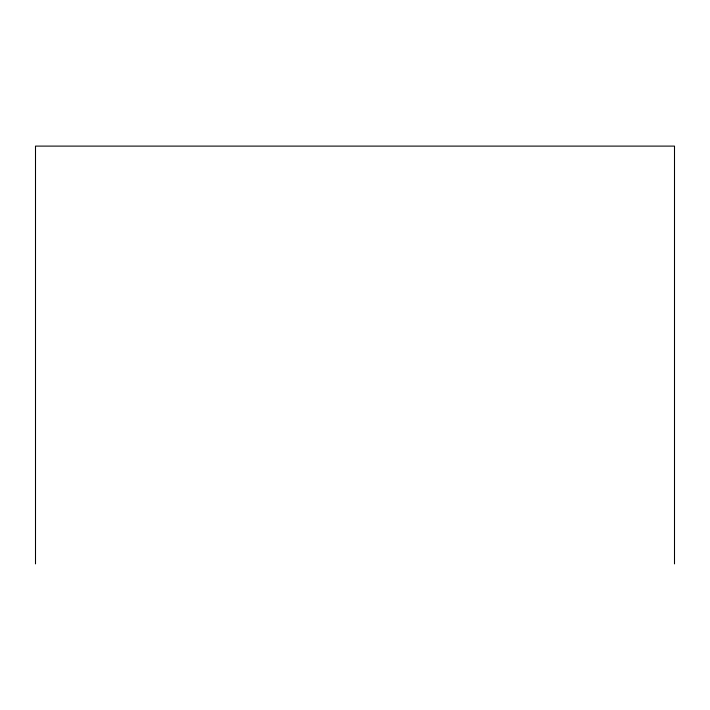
<?xml version="1.0" encoding="UTF-8"?>
<svg xmlns="http://www.w3.org/2000/svg" width="710" height="710" viewBox="0 0 710 710"><rect width="100%" height="100%" fill="white"/><g stroke="black" fill="none" stroke-linecap="round" stroke-linejoin="round"><path stroke-width="1.06" d="M674.5 563.891L674.5 146.109L35.5 146.109L35.5 563.891"/></g></svg>
